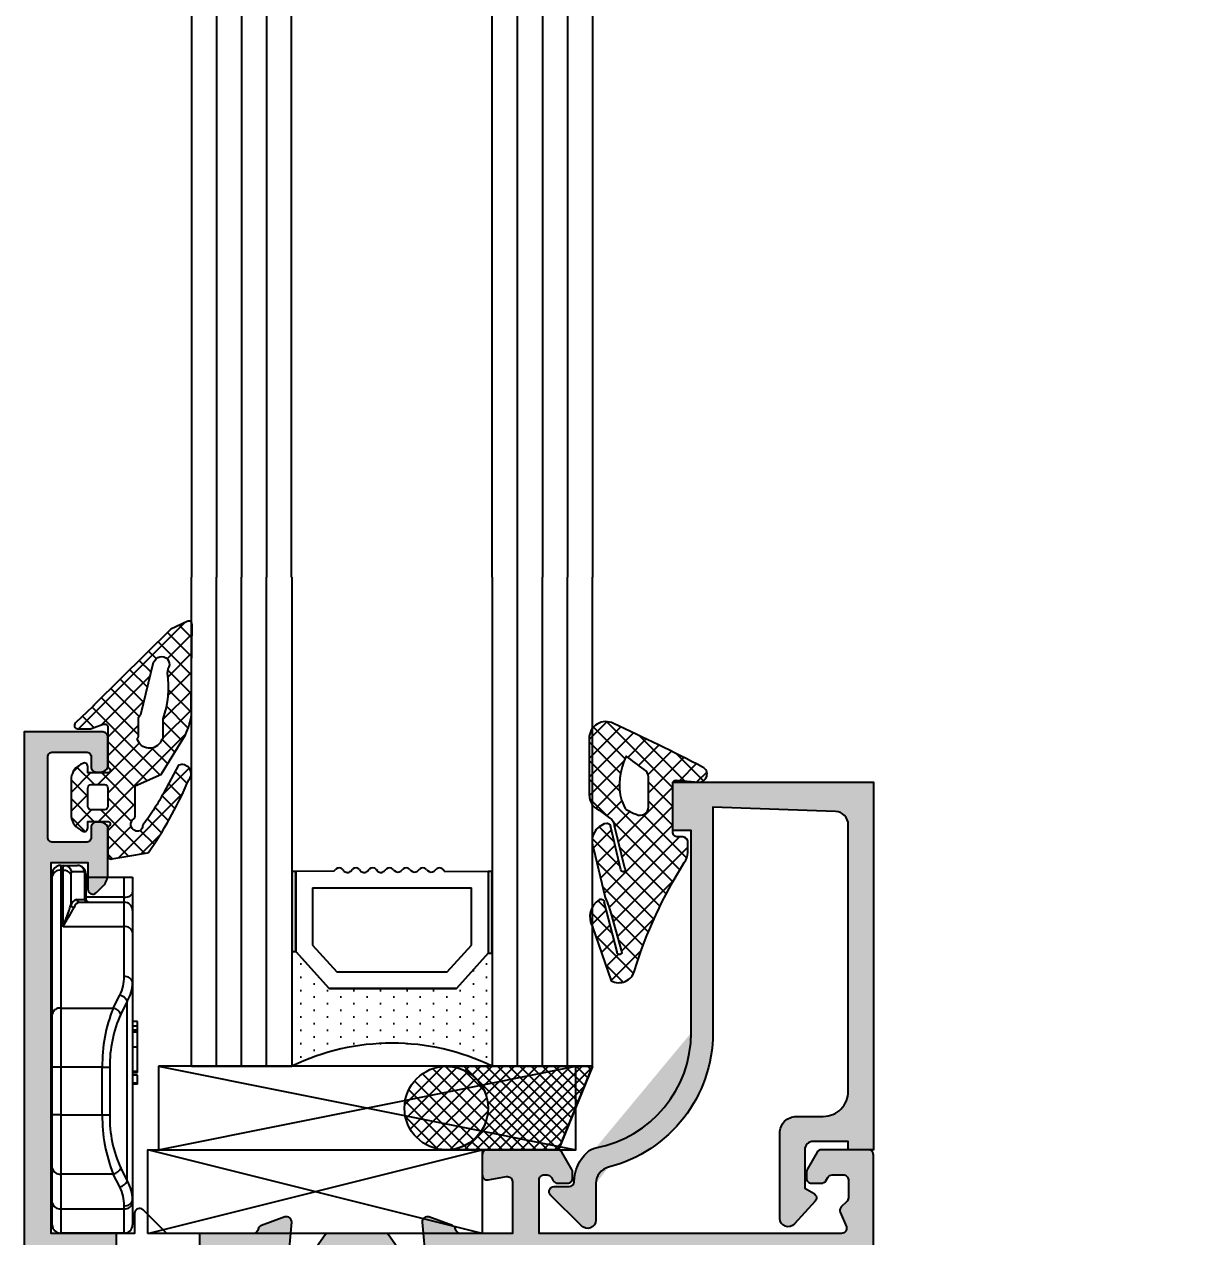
# Model space of a CAD drawing. Header units: millimetres. Extents: x 221 to 2771, y 196 to 840.
# Drawn here: x 607.61 to 621.73, y 705.59 to 720.1 of the extents above; entities that cross this region are included whole.
import ezdxf

# ---------------------------------------------------------------- set-up
doc = ezdxf.new("R2010")
doc.units = ezdxf.units.MM
doc.header["$PDMODE"] = 1
doc.layers.add('Aksesuar', color=7, linetype='Continuous')
doc.layers.add('ALUMINIUM', color=252, linetype='Continuous')
doc.styles.get("Standard").update_dxf_attribs({"font": 'arial.ttf'})
doc.dimstyles.new('ISO-25$0', dxfattribs={"dimtxt": 2.5, "dimasz": 2.5, "dimexe": 1.25, "dimexo": 0.625, "dimtad": 1, "dimdec": 1, "dimtxsty": 'Standard', "dimcen": 2.5, "dimadec": 0, "dimazin": 0, "dimtfac": 1, "dimtdec": 1, "dimtmove": 0, "dimatfit": 3, "dimfxl": 1, "dimarcsym": 0})

# ---------------------------------------------------------------- blocks, each defined once
blk = doc.blocks.new('4456')
at = {"ltscale": 10}
h = blk.add_hatch(color=252, dxfattribs=at)
h.dxf.hatch_style = 1
edge = h.paths.add_edge_path()
edge.add_line((2615.975, 2252.359), (2615.975, 2255.659))
edge.add_arc((2616.275, 2255.659), 0.3, 90, 180, ccw=False)
edge.add_line((2616.275, 2255.959), (2616.606, 2255.959))
edge.add_arc((2616.606, 2255.459), 0.5, 15, 90, ccw=False)
edge.add_line((2617.089, 2255.589), (2617.734, 2253.182))
edge.add_arc((2618.024, 2253.259), 0.3, 195, 270)
edge.add_line((2618.024, 2252.959), (2621.638, 2252.959))
edge.add_arc((2621.638, 2253.259), 0.3, 270, 403.6)
edge.add_line((2621.856, 2253.466), (2620.717, 2254.662))
edge.add_arc((2622.165, 2256.042), 2, 180, 223.6, ccw=False)
edge.add_line((2620.165, 2256.042), (2620.165, 2256.259))
edge.add_arc((2620.465, 2256.259), 0.3, 58.6, 180, ccw=False)
edge.add_line((2620.621, 2256.515), (2622.115, 2255.603))
edge.add_arc((2622.272, 2255.859), 0.3, 238.6, 270)
edge.add_line((2622.272, 2255.559), (2622.565, 2255.559))
edge.add_arc((2622.565, 2255.859), 0.3, 270, 360)
edge.add_line((2622.865, 2255.859), (2622.865, 2259.63))
edge.add_arc((2623.365, 2259.63), 0.5, 138.59038, 180, ccw=False)
edge.add_arc((2622.765, 2260.159), 0.3, 318.59038, 450)
edge.add_line((2622.765, 2260.459), (2622.565, 2260.459))
edge.add_line((2622.565, 2260.459), (2620.662, 2259.949))
edge.add_arc((2620.74, 2259.66), 0.3, 105, 165)
edge.add_line((2620.45, 2259.737), (2620.435, 2259.682))
edge.add_arc((2620.146, 2259.759), 0.3, 225, 345, ccw=False)
edge.add_line((2619.933, 2259.547), (2619.666, 2259.815))
edge.add_arc((2619.878, 2260.027), 0.3, 185, 225, ccw=False)
edge.add_line((2619.579, 2260.001), (2619.366, 2262.433))
edge.add_arc((2619.665, 2262.459), 0.3, 70, 185, ccw=False)
edge.add_line((2619.767, 2262.741), (2621.178, 2262.228))
edge.add_arc((2621.076, 2261.946), 0.3, 10.90428, 70, ccw=False)
edge.add_arc((2621.665, 2262.059), 0.3, 190.90428, 270)
edge.add_line((2621.665, 2261.759), (2630.265, 2261.759))
edge.add_line((2630.265, 2261.759), (2630.265, 2278.559))
edge.add_line((2630.265, 2278.559), (2632.234, 2278.559))
edge.add_arc((2632.234, 2278.259), 0.3, 30, 90, ccw=False)
edge.add_line((2632.494, 2278.409), (2632.725, 2278.009))
edge.add_arc((2632.465, 2277.859), 0.3, -90, 30, ccw=False)
edge.add_line((2632.465, 2277.559), (2631.565, 2277.559))
edge.add_line((2631.565, 2277.559), (2631.565, 2275.759))
edge.add_line((2631.565, 2275.759), (2640.465, 2275.759))
edge.add_line((2640.465, 2275.759), (2640.465, 2277.559))
edge.add_line((2640.465, 2277.559), (2639.565, 2277.559))
edge.add_arc((2639.565, 2277.859), 0.3, 150, 270, ccw=False)
edge.add_line((2639.305, 2278.009), (2639.536, 2278.409))
edge.add_arc((2639.796, 2278.259), 0.3, 90, 150, ccw=False)
edge.add_line((2639.796, 2278.559), (2641.765, 2278.559))
edge.add_line((2641.765, 2278.559), (2641.765, 2277.159))
edge.add_line((2641.765, 2277.159), (2642.965, 2277.159))
edge.add_line((2642.965, 2277.159), (2642.965, 2295.959))
edge.add_line((2642.965, 2295.959), (2641.765, 2295.959))
edge.add_line((2641.765, 2295.959), (2641.765, 2294.359))
edge.add_arc((2641.465, 2294.359), 0.3, -135, 0, ccw=False)
edge.add_line((2641.253, 2294.147), (2640.858, 2294.542))
edge.add_arc((2641.565, 2295.249), 1, 180, 225, ccw=False)
edge.add_line((2640.565, 2295.249), (2640.565, 2295.659))
edge.add_arc((2640.265, 2295.659), 0.3, 0, 90)
edge.add_line((2640.265, 2295.959), (2639.865, 2295.959))
edge.add_arc((2639.865, 2296.259), 0.3, 180, 270, ccw=False)
edge.add_line((2639.565, 2296.259), (2639.565, 2297.986))
edge.add_arc((2639.865, 2297.986), 0.3, 120, 180, ccw=False)
edge.add_line((2639.715, 2298.246), (2639.842, 2298.319))
edge.add_arc((2639.992, 2298.059), 0.3, 90, 120, ccw=False)
edge.add_line((2639.992, 2298.359), (2640.265, 2298.359))
edge.add_arc((2640.265, 2298.059), 0.3, 0, 90, ccw=False)
edge.add_line((2640.565, 2298.059), (2640.565, 2297.159))
edge.add_line((2640.565, 2297.159), (2641.865, 2297.159))
edge.add_line((2641.865, 2297.159), (2640.865, 2297.159))
edge.add_line((2640.865, 2297.159), (2641.865, 2297.159))
edge.add_line((2641.865, 2297.159), (2641.865, 2298.459))
edge.add_arc((2642.165, 2298.459), 0.3, 60, 180, ccw=False)
edge.add_line((2642.315, 2298.719), (2642.715, 2298.488))
edge.add_arc((2642.865, 2298.748), 0.3, 240, 360)
edge.add_line((2643.165, 2298.748), (2643.165, 2300.971))
edge.add_arc((2642.865, 2300.971), 0.3, 0, 120)
edge.add_line((2642.715, 2301.23), (2642.315, 2300.999))
edge.add_arc((2642.165, 2301.259), 0.3, 180, 300, ccw=False)
edge.add_line((2641.865, 2301.259), (2641.865, 2302.559))
edge.add_line((2641.865, 2302.559), (2640.565, 2302.559))
edge.add_line((2640.565, 2302.559), (2640.565, 2301.659))
edge.add_arc((2640.265, 2301.659), 0.3, 270, 360, ccw=False)
edge.add_line((2640.265, 2301.359), (2639.992, 2301.359))
edge.add_arc((2639.992, 2301.659), 0.3, 240, 270, ccw=False)
edge.add_line((2639.842, 2301.399), (2639.715, 2301.473))
edge.add_arc((2639.865, 2301.732), 0.3, 180, 240, ccw=False)
edge.add_line((2639.565, 2301.732), (2639.565, 2303.459))
edge.add_arc((2639.865, 2303.459), 0.3, 90, 180, ccw=False)
edge.add_line((2639.865, 2303.759), (2644.565, 2303.759))
edge.add_line((2644.565, 2303.759), (2644.565, 2235.459))
edge.add_arc((2644.265, 2235.459), 0.3, 270, 360, ccw=False)
edge.add_line((2644.265, 2235.159), (2641.458, 2235.159))
edge.add_arc((2641.458, 2235.459), 0.3, 210, 270, ccw=False)
edge.add_line((2641.198, 2235.309), (2640.605, 2236.336))
edge.add_arc((2640.865, 2236.486), 0.3, 180, 210, ccw=False)
edge.add_line((2640.565, 2236.486), (2640.565, 2236.859))
edge.add_arc((2640.865, 2236.859), 0.3, 90, 180, ccw=False)
edge.add_line((2640.865, 2237.159), (2641.458, 2237.159))
edge.add_arc((2641.458, 2236.859), 0.3, 30, 90, ccw=False)
edge.add_line((2641.718, 2237.009), (2641.833, 2236.809))
edge.add_arc((2642.093, 2236.959), 0.3, 210, 270)
edge.add_line((2642.093, 2236.659), (2642.765, 2236.659))
edge.add_arc((2642.765, 2236.959), 0.3, 270, 360)
edge.add_line((2643.065, 2236.959), (2643.065, 2238.041))
edge.add_arc((2642.765, 2238.041), 0.3, 360, 405)
edge.add_line((2642.977, 2238.253), (2642.642, 2238.573))
edge.add_arc((2642.854, 2238.785), 0.3, 160, 225, ccw=False)
edge.add_line((2642.572, 2238.888), (2642.947, 2239.757))
edge.add_arc((2642.665, 2239.859), 0.3, 340, 450)
edge.add_line((2642.665, 2240.159), (2624.565, 2240.159))
edge.add_line((2624.565, 2240.159), (2624.565, 2236.959))
edge.add_arc((2624.865, 2236.959), 0.3, 180, 270)
edge.add_line((2624.865, 2236.659), (2625.037, 2236.659))
edge.add_arc((2625.037, 2236.959), 0.3, 270, 330)
edge.add_line((2625.297, 2236.809), (2625.412, 2237.009))
edge.add_arc((2625.672, 2236.859), 0.3, 90, 150, ccw=False)
edge.add_line((2625.672, 2237.159), (2626.265, 2237.159))
edge.add_arc((2626.265, 2236.859), 0.3, 0, 90, ccw=False)
edge.add_line((2626.565, 2236.859), (2626.565, 2236.486))
edge.add_arc((2626.265, 2236.486), 0.3, -30, 0, ccw=False)
edge.add_line((2626.525, 2236.336), (2625.932, 2235.309))
edge.add_arc((2625.672, 2235.459), 0.3, 270, 330, ccw=False)
edge.add_line((2625.672, 2235.159), (2621.465, 2235.159))
edge.add_arc((2621.465, 2235.459), 0.3, 180, 270, ccw=False)
edge.add_line((2621.165, 2235.459), (2621.165, 2236.659))
edge.add_arc((2621.465, 2236.659), 0.3, 80.11846, 180, ccw=False)
edge.add_line((2621.516, 2236.955), (2622.613, 2236.764))
edge.add_arc((2622.665, 2237.059), 0.3, 260.11846, 360)
edge.add_line((2622.965, 2237.059), (2622.965, 2240.159))
edge.add_line((2622.965, 2240.159), (2619.865, 2240.159))
edge.add_arc((2619.865, 2239.859), 0.3, 90, 169.09572)
edge.add_arc((2619.276, 2239.973), 0.3, 290, 349.09572, ccw=False)
edge.add_line((2619.378, 2239.691), (2617.967, 2239.177))
edge.add_arc((2617.865, 2239.459), 0.3, 175, 290, ccw=False)
edge.add_line((2617.566, 2239.485), (2617.779, 2241.917))
edge.add_arc((2618.078, 2241.891), 0.3, 135, 175, ccw=False)
edge.add_line((2617.866, 2242.103), (2618.133, 2242.371))
edge.add_arc((2618.346, 2242.159), 0.3, 15, 135, ccw=False)
edge.add_line((2618.635, 2242.237), (2618.65, 2242.181))
edge.add_arc((2618.94, 2242.259), 0.3, 195, 255)
edge.add_line((2618.862, 2241.969), (2620.765, 2241.459))
edge.add_line((2620.765, 2241.459), (2620.965, 2241.459))
edge.add_arc((2620.965, 2241.759), 0.3, 270, 401.40962)
edge.add_arc((2621.565, 2242.288), 0.5, 180, 221.40962, ccw=False)
edge.add_line((2621.065, 2242.288), (2621.065, 2246.059))
edge.add_arc((2620.765, 2246.059), 0.3, 360, 450)
edge.add_line((2620.765, 2246.359), (2620.472, 2246.359))
edge.add_arc((2620.472, 2246.059), 0.3, 90, 121.4)
edge.add_line((2620.315, 2246.315), (2618.821, 2245.403))
edge.add_arc((2618.665, 2245.659), 0.3, 180, 301.4, ccw=False)
edge.add_line((2618.365, 2245.659), (2618.365, 2245.977))
edge.add_arc((2620.365, 2245.977), 2, 136.4, 180, ccw=False)
edge.add_line((2618.917, 2247.356), (2621.924, 2250.514))
edge.add_arc((2621.562, 2250.859), 0.5, 316.4, 450)
edge.add_line((2621.562, 2251.359), (2616.975, 2251.359))
edge.add_arc((2616.975, 2252.359), 1, 180, 270, ccw=False)
edge = h.paths.add_edge_path(flags=16)
edge.add_arc((2622.865, 2241.959), 0.2, 180, 270)
edge.add_line((2622.865, 2241.759), (2632.365, 2241.759))
edge.add_line((2632.365, 2241.759), (2632.365, 2242.559))
edge.add_arc((2632.665, 2242.559), 0.3, 135, 180, ccw=False)
edge.add_line((2632.453, 2242.771), (2633.153, 2243.471))
edge.add_arc((2633.365, 2243.259), 0.3, 0, 135, ccw=False)
edge.add_line((2633.665, 2243.259), (2633.665, 2241.759))
edge.add_line((2633.665, 2241.759), (2642.965, 2241.759))
edge.add_line((2642.965, 2241.759), (2642.965, 2275.559))
edge.add_line((2642.965, 2275.559), (2641.765, 2275.559))
edge.add_line((2641.765, 2275.559), (2641.765, 2275.159))
edge.add_arc((2640.765, 2275.159), 1, 270, 360, ccw=False)
edge.add_line((2640.765, 2274.159), (2631.865, 2274.159))
edge.add_line((2631.865, 2274.159), (2631.865, 2271.659))
edge.add_line((2631.865, 2271.659), (2633.165, 2271.659))
edge.add_arc((2633.165, 2271.159), 0.5, 0, 90, ccw=False)
edge.add_line((2633.665, 2271.159), (2633.665, 2270.559))
edge.add_arc((2633.165, 2270.559), 0.5, 270, 360, ccw=False)
edge.add_line((2633.165, 2270.059), (2631.865, 2270.059))
edge.add_line((2631.865, 2270.059), (2631.865, 2261.759))
edge.add_line((2631.865, 2261.759), (2633.165, 2261.759))
edge.add_arc((2633.165, 2261.259), 0.5, 0, 90, ccw=False)
edge.add_line((2633.665, 2261.259), (2633.665, 2260.659))
edge.add_arc((2633.165, 2260.659), 0.5, 270, 360, ccw=False)
edge.add_line((2633.165, 2260.159), (2624.465, 2260.159))
edge.add_line((2624.465, 2260.159), (2624.465, 2251.262))
edge.add_arc((2623.465, 2251.262), 1, 316.4, 360, ccw=False)
edge.add_line((2624.189, 2250.573), (2622.941, 2249.262))
edge.add_arc((2623.665, 2248.572), 1, 136.4, 180)
edge.add_line((2622.665, 2248.572), (2622.665, 2241.959))
at = {"color": 252, "ltscale": 10}
blk.add_lwpolyline([(2615.975, 2252.359), (2615.975, 2255.659, -0.414214), (2616.275, 2255.959), (2616.606, 2255.959, -0.339454), (2617.089, 2255.589), (2617.734, 2253.182, 0.339454), (2618.024, 2252.959), (2621.638, 2252.959, 0.659379), (2621.856, 2253.466), (2620.717, 2254.662, -0.19257), (2620.165, 2256.042), (2620.165, 2256.259, -0.585524), (2620.621, 2256.515), (2622.115, 2255.603, 0.137872), (2622.272, 2255.559), (2622.565, 2255.559, 0.414214), (2622.865, 2255.859), (2622.865, 2259.63, -0.182676), (2622.99, 2259.961, 0.645751), (2622.765, 2260.459), (2622.565, 2260.459), (2620.662, 2259.949, 0.267949), (2620.45, 2259.737), (2620.435, 2259.682, -0.57735), (2619.933, 2259.547), (2619.666, 2259.815, -0.176327), (2619.579, 2260.001), (2619.366, 2262.433, -0.548619), (2619.767, 2262.741), (2621.178, 2262.228, -0.263725), (2621.37, 2262.002, 0.359508), (2621.665, 2261.759), (2630.265, 2261.759), (2630.265, 2278.559), (2632.234, 2278.559, -0.267949), (2632.494, 2278.409), (2632.725, 2278.009, -0.57735), (2632.465, 2277.559), (2631.565, 2277.559), (2631.565, 2275.759), (2640.465, 2275.759), (2640.465, 2277.559), (2639.565, 2277.559, -0.57735), (2639.305, 2278.009), (2639.536, 2278.409, -0.267949), (2639.796, 2278.559), (2641.765, 2278.559), (2641.765, 2277.159), (2642.965, 2277.159), (2642.965, 2295.959), (2641.765, 2295.959), (2641.765, 2294.359, -0.668179), (2641.253, 2294.147), (2640.858, 2294.542, -0.198912), (2640.565, 2295.249), (2640.565, 2295.659, 0.414214), (2640.265, 2295.959), (2639.865, 2295.959, -0.414214), (2639.565, 2296.259), (2639.565, 2297.986, -0.267949), (2639.715, 2298.246), (2639.842, 2298.319, -0.131652), (2639.992, 2298.359), (2640.265, 2298.359, -0.414214), (2640.565, 2298.059), (2640.565, 2297.159), (2641.865, 2297.159), (2640.865, 2297.159), (2641.865, 2297.159), (2641.865, 2298.459, -0.57735), (2642.315, 2298.719), (2642.715, 2298.488, 0.57735), (2643.165, 2298.748), (2643.165, 2300.971, 0.57735), (2642.715, 2301.23), (2642.315, 2300.999, -0.57735), (2641.865, 2301.259), (2641.865, 2302.559), (2640.565, 2302.559), (2640.565, 2301.659, -0.414214), (2640.265, 2301.359), (2639.992, 2301.359, -0.131652), (2639.842, 2301.399), (2639.715, 2301.473, -0.267949), (2639.565, 2301.732), (2639.565, 2303.459, -0.414214), (2639.865, 2303.759), (2644.565, 2303.759), (2644.565, 2235.459, -0.414214), (2644.265, 2235.159), (2641.458, 2235.159, -0.267949), (2641.198, 2235.309), (2640.605, 2236.336, -0.131652), (2640.565, 2236.486), (2640.565, 2236.859, -0.414214), (2640.865, 2237.159), (2641.458, 2237.159, -0.267949), (2641.718, 2237.009), (2641.833, 2236.809, 0.267949), (2642.093, 2236.659), (2642.765, 2236.659, 0.414214), (2643.065, 2236.959), (2643.065, 2238.041, 0.198912), (2642.977, 2238.253), (2642.642, 2238.573, -0.291473), (2642.572, 2238.888), (2642.947, 2239.757, 0.520567), (2642.665, 2240.159), (2624.565, 2240.159), (2624.565, 2236.959, 0.414214), (2624.865, 2236.659), (2625.037, 2236.659, 0.267949), (2625.297, 2236.809), (2625.412, 2237.009, -0.267949), (2625.672, 2237.159), (2626.265, 2237.159, -0.414214), (2626.565, 2236.859), (2626.565, 2236.486, -0.131652), (2626.525, 2236.336), (2625.932, 2235.309, -0.267949), (2625.672, 2235.159), (2621.465, 2235.159, -0.414214), (2621.165, 2235.459), (2621.165, 2236.659, -0.465679), (2621.516, 2236.955), (2622.613, 2236.764, 0.465679), (2622.965, 2237.059), (2622.965, 2240.159), (2619.865, 2240.159, 0.359508), (2619.57, 2239.916, -0.263725), (2619.378, 2239.691), (2617.967, 2239.177, -0.548619), (2617.566, 2239.485), (2617.779, 2241.917, -0.176327), (2617.866, 2242.103), (2618.133, 2242.371, -0.57735), (2618.635, 2242.237), (2618.65, 2242.181, 0.267949), (2618.862, 2241.969), (2620.765, 2241.459), (2620.965, 2241.459, 0.645751), (2621.19, 2241.958, -0.182676), (2621.065, 2242.288), (2621.065, 2246.059, 0.414214), (2620.765, 2246.359), (2620.472, 2246.359, 0.137872), (2620.315, 2246.315), (2618.821, 2245.403, -0.585524), (2618.365, 2245.659), (2618.365, 2245.977, -0.19257), (2618.917, 2247.356), (2621.924, 2250.514, 0.659379), (2621.562, 2251.359), (2616.975, 2251.359, -0.414214)], format="xyb", close=True, dxfattribs=at)
at = {"color": 252, "ltscale": 10, "flags": 128}
blk.add_lwpolyline([(2622.665, 2241.959, 0.414214), (2622.865, 2241.759), (2632.365, 2241.759), (2632.365, 2242.559, -0.198912), (2632.453, 2242.771), (2633.153, 2243.471, -0.668179), (2633.665, 2243.259), (2633.665, 2241.759), (2642.965, 2241.759), (2642.965, 2275.559), (2641.765, 2275.559), (2641.765, 2275.159, -0.414214), (2640.765, 2274.159), (2631.865, 2274.159), (2631.865, 2271.659), (2633.165, 2271.659, -0.414214), (2633.665, 2271.159), (2633.665, 2270.559, -0.414214), (2633.165, 2270.059), (2631.865, 2270.059), (2631.865, 2261.759), (2633.165, 2261.759, -0.414214), (2633.665, 2261.259), (2633.665, 2260.659, -0.414214), (2633.165, 2260.159), (2624.465, 2260.159), (2624.465, 2251.262, -0.19257), (2624.189, 2250.573), (2622.941, 2249.262, 0.19257), (2622.665, 2248.572)], format="xyb", close=True, dxfattribs=at)
blk = doc.blocks.new('937600')
at = {"ltscale": 10, "true_color": 0xfed100}
blk.add_hatch(color=40, dxfattribs=at).paths.add_polyline_path([(1547.882, 2589.597), (1545.967, 2592.334, 0.24473), (1545.803, 2592.419), (1542.338, 2592.419, 0.244698), (1542.174, 2592.334), (1540.258, 2589.597, -0.244698), (1540.012, 2589.469), (1539.752, 2589.469, -0.131652), (1539.152, 2589.63), (1537.487, 2590.591, 0.131652), (1537.382, 2590.619), (1537.07, 2590.619, 0.414214), (1536.67, 2590.219), (1536.67, 2586.819, 0.414214), (1537.07, 2586.419), (1537.382, 2586.419, 0.131652), (1537.487, 2586.448), (1539.152, 2587.409, -0.131652), (1539.752, 2587.569), (1541.001, 2587.569, 0.244698), (1541.247, 2587.697), (1543.163, 2590.434, -0.244698), (1543.327, 2590.519), (1544.813, 2590.519, -0.244698), (1544.977, 2590.434), (1546.893, 2587.697, 0.244698), (1547.139, 2587.569), (1548.389, 2587.569, -0.131652), (1548.989, 2587.409), (1550.654, 2586.448, 0.131652), (1550.759, 2586.419), (1551.07, 2586.419, 0.400278), (1551.47, 2586.8), (1551.47, 2590.119), (1551.47, 2590.239, 0.400281), (1551.07, 2590.619), (1550.759, 2590.619, 0.131652), (1550.654, 2590.591), (1548.989, 2589.63, -0.131652), (1548.389, 2589.469), (1548.128, 2589.469, -0.244698)])
at = {"color": 40, "ltscale": 10, "true_color": 0xfed100}
blk.add_lwpolyline([(1551.47, 2590.219, 0.414214), (1551.07, 2590.619), (1550.759, 2590.619, 0.131652), (1550.654, 2590.591), (1548.989, 2589.63, -0.131652), (1548.389, 2589.469), (1548.128, 2589.469, -0.244698), (1547.882, 2589.597), (1545.967, 2592.334, 0.24473), (1545.803, 2592.419), (1542.338, 2592.419, 0.244698), (1542.174, 2592.334), (1540.258, 2589.597, -0.244698), (1540.012, 2589.469), (1539.752, 2589.469, -0.131652), (1539.152, 2589.63), (1537.487, 2590.591, 0.131652), (1537.382, 2590.619), (1537.07, 2590.619, 0.414214), (1536.67, 2590.219), (1536.67, 2586.819, 0.414214), (1537.07, 2586.419), (1537.382, 2586.419, 0.131652), (1537.487, 2586.448), (1539.152, 2587.409, -0.131652), (1539.752, 2587.569), (1541.001, 2587.569, 0.244698), (1541.247, 2587.697), (1543.163, 2590.434, -0.244698), (1543.327, 2590.519), (1544.813, 2590.519, -0.244698), (1544.977, 2590.434), (1546.893, 2587.697, 0.244698), (1547.139, 2587.569), (1548.389, 2587.569, -0.131652), (1548.989, 2587.409), (1550.654, 2586.448, 0.131652), (1550.759, 2586.419), (1551.07, 2586.419, 0.414214), (1551.47, 2586.819)], format="xyb", close=True, dxfattribs=at)
blk = doc.blocks.new('4457 - T1')
at = {"ltscale": 10}
h = blk.add_hatch(color=252, dxfattribs=at)
h.paths.add_polyline_path([(2608.065, 2261.759), (2608.065, 2278.559), (2606.096, 2278.574, 0.267949), (2605.835, 2278.426), (2605.601, 2278.028, 0.57735), (2605.857, 2277.576), (2606.765, 2277.569), (2606.765, 2275.759), (2597.865, 2275.759), (2597.865, 2277.559), (2598.765, 2277.559, 0.57735), (2599.025, 2278.009), (2598.794, 2278.409, 0.267949), (2598.534, 2278.559), (2596.565, 2278.559), (2596.565, 2277.159), (2595.365, 2277.159), (2595.365, 2295.959), (2596.565, 2295.959), (2596.565, 2294.359, 0.668179), (2597.077, 2294.147), (2597.472, 2294.542, 0.198912), (2597.765, 2295.249), (2597.765, 2295.659, -0.414214), (2598.065, 2295.959), (2598.465, 2295.959, 0.414214), (2598.765, 2296.259), (2598.765, 2297.986, 0.267949), (2598.615, 2298.246), (2598.488, 2298.319, 0.131652), (2598.338, 2298.359), (2598.065, 2298.359, 0.414214), (2597.765, 2298.059), (2597.765, 2297.159), (2597.465, 2297.159), (2596.465, 2297.159), (2596.465, 2298.459, 0.57735), (2596.015, 2298.719), (2595.615, 2298.488, -0.57735), (2595.165, 2298.748), (2595.165, 2300.971, -0.57735), (2595.615, 2301.23), (2596.015, 2300.999, 0.57735), (2596.465, 2301.259), (2596.465, 2302.559), (2597.765, 2302.559), (2597.765, 2301.659, 0.414214), (2598.065, 2301.359), (2598.338, 2301.359, 0.131652), (2598.488, 2301.399), (2598.615, 2301.473, 0.267949), (2598.765, 2301.732), (2598.765, 2303.459, 0.414214), (2598.465, 2303.759), (2593.765, 2303.759), (2593.765, 2258.259), (2595.365, 2258.259), (2595.365, 2275.559), (2596.565, 2275.559), (2596.565, 2275.159, 0.414214), (2597.565, 2274.159), (2606.465, 2274.159), (2606.465, 2271.159), (2604.965, 2271.159, 0.414214), (2604.665, 2270.859), (2604.665, 2269.659, 0.414214), (2604.965, 2269.359), (2606.465, 2269.359), (2606.465, 2249.846, -0.19257), (2606.189, 2249.157), (2604.941, 2247.846, 0.19257), (2604.665, 2247.156), (2604.665, 2241.759), (2604.265, 2241.759), (2604.265, 2240.159), (2607.465, 2240.159, -0.359508), (2607.759, 2239.916, 0.263725), (2607.951, 2239.691), (2609.362, 2239.177, 0.548619), (2609.764, 2239.485), (2609.551, 2241.917, 0.176327), (2609.464, 2242.103), (2609.196, 2242.371, 0.57735), (2608.694, 2242.237), (2608.679, 2242.181, -0.267949), (2608.467, 2241.969), (2606.565, 2241.459), (2606.365, 2241.459, -0.645751), (2606.14, 2241.958, 0.182676), (2606.265, 2242.288), (2606.265, 2246.059, -0.414214), (2606.565, 2246.359), (2606.858, 2246.359, -0.137872), (2607.014, 2246.315), (2608.509, 2245.403, 0.585524), (2608.965, 2245.659), (2608.965, 2245.877, 0.201513), (2608.365, 2247.305, -0.201513), (2608.065, 2248.019), (2608.065, 2252.006, -0.19257), (2608.341, 2252.696), (2610.213, 2254.662, 0.19257), (2610.765, 2256.042), (2610.765, 2256.259, 0.585524), (2610.309, 2256.515), (2608.814, 2255.603, -0.137872), (2608.658, 2255.559), (2608.365, 2255.559, -0.414214), (2608.065, 2255.859), (2608.065, 2259.63, 0.182676), (2607.94, 2259.961, -0.645751), (2608.165, 2260.459), (2608.365, 2260.459), (2610.267, 2259.949, -0.267949), (2610.479, 2259.737), (2610.494, 2259.682, 0.57735), (2610.996, 2259.547), (2611.264, 2259.815, 0.176327), (2611.351, 2260.001), (2611.564, 2262.433, 0.548619), (2611.162, 2262.741), (2609.751, 2262.228, 0.263725), (2609.559, 2262.002, -0.359508), (2609.265, 2261.759)])
h.paths.add_polyline_path([(2595.365, 2217.959), (2595.365, 2240.159), (2599.265, 2240.159), (2599.265, 2241.759), (2595.365, 2241.759), (2593.765, 2241.759), (2593.765, 2210.159), (2598.465, 2210.159, 0.414214), (2598.765, 2210.459), (2598.765, 2212.186, 0.267949), (2598.615, 2212.446), (2598.488, 2212.519, 0.131652), (2598.338, 2212.559), (2598.065, 2212.559, 0.414214), (2597.765, 2212.259), (2597.765, 2211.659, -0.414214), (2597.465, 2211.359), (2595.465, 2211.359, -0.414214), (2595.165, 2211.659), (2595.165, 2216.459, -0.414214), (2595.465, 2216.759), (2597.465, 2216.759, -0.414214), (2597.765, 2216.459), (2597.765, 2215.859, 0.414214), (2598.065, 2215.559), (2598.338, 2215.559, 0.131652), (2598.488, 2215.599), (2598.615, 2215.673, 0.267949), (2598.765, 2215.932), (2598.765, 2218.669, 0.198912), (2598.472, 2219.376), (2598.077, 2219.771, 0.668179), (2597.565, 2219.559), (2597.565, 2217.959)])
at = {"color": 252, "ltscale": 10}
blk.add_lwpolyline([(2609.551, 2241.917), (2609.764, 2239.485, -0.548619), (2609.362, 2239.177), (2607.951, 2239.691, -0.263725), (2607.759, 2239.916, 0.359508), (2607.465, 2240.159), (2602.289, 2240.159), (2600.877, 2238.747, -0.668179), (2600.365, 2238.959), (2600.365, 2240.159), (2595.365, 2240.159), (2595.365, 2217.959), (2597.565, 2217.959), (2597.565, 2219.559, -0.668179), (2598.077, 2219.771), (2598.472, 2219.376, -0.198912), (2598.765, 2218.669), (2598.765, 2215.932, -0.267949), (2598.615, 2215.673), (2598.488, 2215.599, -0.131652), (2598.338, 2215.559), (2598.065, 2215.559, -0.414214), (2597.765, 2215.859), (2597.765, 2216.459, 0.414214), (2597.465, 2216.759), (2595.465, 2216.759, 0.414214), (2595.165, 2216.459), (2595.165, 2211.659, 0.414214), (2595.465, 2211.359), (2597.465, 2211.359, 0.414214), (2597.765, 2211.659), (2597.765, 2212.259, -0.414214), (2598.065, 2212.559), (2598.338, 2212.559, -0.131652), (2598.488, 2212.519), (2598.615, 2212.446, -0.267949), (2598.765, 2212.186), (2598.765, 2210.459, -0.414214), (2598.465, 2210.159), (2593.765, 2210.159), (2593.765, 2303.759)], format="xyb", dxfattribs=at)
blk.add_lwpolyline([(2604.265, 2241.759), (2604.265, 2240.159), (2602.289, 2240.159), (2600.877, 2238.747, -0.668179), (2600.365, 2238.959), (2600.365, 2240.159), (2599.265, 2240.159), (2599.265, 2241.759)], format="xyb", close=True, dxfattribs=at)
blk = doc.blocks.new('50 S 20 - T1')
at = {"ltscale": 10, "xscale": -1, "rotation": 180}
for name in ['4457 - T1', '4456']:
    blk.add_blockref(name, (757.828, 4172.909), dxfattribs=at)
blk.add_blockref('937600', (1827.422, -659.67))
blk = doc.blocks.new('C01008')
at = {"color": 7}
for p, q in [((2534.021, 791.324), (2558.984, 796.324)), ((2534.021, 796.324), (2558.984, 791.324))]:
    blk.add_line(p, q, dxfattribs=at)
blk.add_lwpolyline([(2534.021, 796.324), (2534.021, 791.324), (2558.984, 791.324), (2558.984, 796.324)], close=True, dxfattribs=at)
blk = doc.blocks.new('G01 035')
at = {"color": 7, "linetype": 'Continuous'}
for p, q in [((2501.2, 806.718), (2501.2, 806.864)), ((2501.2, 798.475), (2501.2, 806.718)), ((2501.7, 807.364), (2501.7, 807.071)), ((2501.7, 807.364), (2501.888, 807.364)), ((2501.7, 807.071), (2501.7, 798.829)), ((2501.84, 807.071), (2501.7, 807.071)), ((2501.84, 803.7), (2501.84, 807.071)), ((2501.888, 807.364), (2502.674, 807.364)), ((2502.314, 806.829), (2502.314, 804.999)), ((2503.149, 806.976), (2502.363, 806.976)), ((2502.674, 807.364), (2502.7, 807.364)), ((2503.149, 805.319), (2503.149, 806.976)), ((2503.2, 806.864), (2503.2, 805.364)), ((2505.5, 806.664), (2506, 806.664)), ((2505.5, 805.464), (2505.5, 806.664)), ((2506, 806.664), (2506, 805.764)), ((2501.2, 805.313), (2501.2, 805.314)), ((2502.662, 805.319), (2503.149, 805.319)), ((2506, 805.764), (2506, 804.664)), ((2502.852, 805.164), (2505.5, 805.164)), ((2505.5, 803.7), (2505.5, 805.164)), ((2506, 804.664), (2506, 803.346)), ((2505.5, 803.7), (2501.84, 803.7)), ((2505.5, 800.719), (2505.5, 803.7)), ((2506, 803.346), (2506, 800.365)), ((2506, 800.365), (2506, 787.363)), ((2504.85, 798.829), (2505.236, 799.601)), ((2501.7, 798.829), (2501.7, 795.293)), ((2501.7, 798.829), (2504.85, 798.829)), ((2505.683, 799.247), (2505.297, 798.475)), ((2505.683, 788.481), (2505.683, 799.247)), ((2501.2, 795.293), (2501.2, 798.475)), ((2506.3, 798.029), (2506, 798.029)), ((2506.3, 797.741), (2506.3, 798.029)), ((2506.3, 797.741), (2506, 797.741)), ((2506.3, 797.509), (2506, 797.509)), ((2506.3, 797.399), (2506, 797.399)), ((2506.3, 797.509), (2506.3, 797.741)), ((2506.3, 797.399), (2506.3, 797.509)), ((2506.3, 796.489), (2506.3, 797.399)), ((2506.3, 796.489), (2506, 796.489)), ((2506.3, 795.041), (2506.3, 796.489)), ((2501.7, 795.293), (2501.2, 795.293)), ((2501.2, 792.435), (2501.2, 795.293)), ((2501.7, 795.293), (2501.7, 792.435)), ((2504.191, 795.293), (2501.7, 795.293)), ((2504.191, 795.293), (2504.638, 795.293)), ((2504.191, 792.435), (2504.191, 795.293)), ((2504.638, 795.293), (2504.638, 792.435)), ((2506.3, 795.041), (2506, 795.041)), ((2506.3, 794.983), (2506, 794.983)), ((2506.3, 794.948), (2506, 794.948)), ((2506.3, 794.808), (2506, 794.808)), ((2506.3, 794.983), (2506.3, 795.041)), ((2506.3, 794.332), (2506.3, 794.808)), ((2506.3, 794.332), (2506, 794.332)), ((2506.3, 794.282), (2506, 794.282)), ((2506.3, 794.282), (2506.3, 794.332)), ((2501.2, 789.253), (2501.2, 792.435)), ((2501.7, 792.435), (2501.2, 792.435)), ((2501.7, 792.435), (2504.191, 792.435)), ((2501.7, 792.435), (2501.7, 788.9)), ((2504.191, 792.435), (2504.638, 792.435)), ((2501.2, 787.182), (2501.2, 789.253)), ((2504.85, 788.9), (2501.7, 788.9)), ((2501.7, 788.9), (2501.7, 786.829)), ((2505.236, 788.127), (2504.85, 788.9)), ((2505.297, 789.253), (2505.683, 788.481)), ((2501.2, 787.494), (2501.2, 787.494)), ((2501.2, 785.864), (2501.2, 787.182)), ((2506, 787.363), (2506, 787.182)), ((2506, 787.182), (2506, 785.864)), ((2501.7, 786.829), (2505.5, 786.829)), ((2501.7, 786.829), (2501.7, 785.364)), ((2505.5, 786.829), (2505.5, 787.009)), ((2505.5, 785.364), (2505.5, 786.829)), ((2505.5, 785.364), (2501.7, 785.364))]:
    blk.add_line(p, q, dxfattribs=at)
at = {"color": 8, "linetype": 'Continuous'}
for p, q in [((2503.2, 806.664), (2505.5, 806.664)), ((2505.5, 805.464), (2503.2, 805.464)), ((2505.5, 805.164), (2505.5, 805.464))]:
    blk.add_line(p, q, dxfattribs=at)
at = {"color": 7, "linetype": 'Continuous', "flags": 128}
for points in [[(2502.363, 806.976), (2502.342, 806.966), (2502.327, 806.938), (2502.317, 806.892), (2502.314, 806.829)], [(2505.5, 805.464), (2505.598, 805.47), (2505.691, 805.487), (2505.778, 805.515), (2505.854, 805.552), (2505.916, 805.597), (2505.962, 805.649), (2505.99, 805.706), (2506, 805.764)]]:
    blk.add_lwpolyline(points, dxfattribs=at)
at = {"color": 7, "linetype": 'Continuous'}
for centre, radius, start, end in [((2501.7, 806.864), 0.5, 90, 180), ((2501.638, 806.629), 0.446, 81.95056, 168.57821), ((2502.241, 807.155), 0.41, 149.30077, 191.77469), ((2501.877, 806.557), 0.515, 31.8776, 94.11073), ((2501.884, 806.874), 0.49, 11.96554, 89.44136), ((2502.67, 806.874), 0.49, 11.96551, 89.44136), ((2502.7, 806.864), 0.5, 0, 90), ((2503.035, 806.856), 0.165, 2.74145, 46.56799), ((2502.718, 804.909), 0.414, 97.77333, 167.50964), ((2502.854, 805.36), 0.196, 191.96549, 269.44137), ((2503.136, 805.386), 0.0681, 281.06607, 341.07643), ((2503.34, 805.36), 0.196, 191.96549, 269.44137), ((2503.4, 805.364), 0.2, 180, 270), ((2451.033, 822.986), 54.344, 339.21294, 340.67115), ((2469.824, 822.857), 37.309, 329.10478, 331.15252), ((2502.512, 805.065), 0.209, 198.37303, 267.63793), ((2502.901, 804.758), 0.409, 96.88176, 166.16576), ((2505.5, 804.664), 0.5, 0, 90), ((2505.562, 803.258), 0.446, 11.42175, 98.04948), ((2503, 800.719), 2.5, 333.43495, 0), ((2505.562, 800.277), 0.446, 11.42184, 98.04939), ((2503.832, 800.375), 2.168, 328.63926, 359.72786), ((2505.094, 798.961), 0.655, 25.88692, 77.45538), ((2501.638, 798.387), 0.446, 81.95049, 168.57827), ((2512.905, 795.498), 8.716, 157.53527, 181.34764), ((2504.708, 798.189), 0.655, 25.88686, 77.45551), ((2512.055, 795.416), 7.418, 155.64689, 180.95126), ((2513.224, 792.29), 9.034, 179.07717, 202.03991), ((2511.812, 792.262), 7.176, 178.61454, 204.7873), ((2501.638, 789.342), 0.446, 191.42184, 278.04926), ((2504.708, 789.539), 0.655, 282.54476, 334.11301), ((2505.094, 788.767), 0.655, 282.54476, 334.11301), ((2503, 787.009), 2.5, 0, 26.56504), ((2503.832, 787.353), 2.168, 0.27217, 31.36072), ((2501.638, 787.27), 0.446, 191.42184, 278.04926), ((2505.562, 787.451), 0.446, 261.95071, 348.5782), ((2505.562, 787.27), 0.446, 261.95071, 348.5782), ((2501.7, 785.864), 0.5, 180, 270), ((2505.5, 785.864), 0.5, 270, 0)]:
    blk.add_arc(centre, radius, start, end, dxfattribs=at)
blk = doc.blocks.new('C01006')
at = {"color": 7}
for p, q in [((2528.823, 1595.594), (2548.823, 1600.594)), ((2548.823, 1595.594), (2528.823, 1600.594))]:
    blk.add_line(p, q, dxfattribs=at)
blk.add_lwpolyline([(2528.823, 1595.594), (2528.823, 1600.594), (2548.823, 1600.594), (2548.823, 1595.594)], close=True, dxfattribs=at)
blk = doc.blocks.new('2606')
h = blk.add_hatch(color=253)
h.dxf.hatch_style = 1
edge = h.paths.add_edge_path()
edge.add_line((2088.261, 3649.42), (2088.261, 3654.52))
edge.add_arc((2087.261, 3654.52), 1, 360, 450)
edge.add_line((2087.261, 3655.52), (2085.661, 3655.52))
edge.add_arc((2085.661, 3657.02), 1.5, 180, 270, ccw=False)
edge.add_line((2084.161, 3657.02), (2084.161, 3672.964))
edge.add_arc((2084.961, 3672.964), 0.8, 92, 180, ccw=False)
edge.add_line((2084.933, 3673.764), (2092.261, 3674.02))
edge.add_line((2092.261, 3674.02), (2092.261, 3660.52))
edge.add_arc((2100.561, 3660.52), 8.3, 180, 255.6815)
edge.add_arc((2098.261, 3651.509), 1, 0, 75.6815, ccw=False)
edge.add_line((2099.261, 3651.509), (2099.261, 3649.32))
edge.add_arc((2099.761, 3649.32), 0.5, 180, 316.82898)
edge.add_line((2100.126, 3648.978), (2101.98, 3650.814))
edge.add_arc((2101.761, 3651.019), 0.3, 316.82898, 450)
edge.add_line((2101.761, 3651.319), (2100.861, 3651.319))
edge.add_arc((2100.861, 3651.619), 0.3, 181.17141, 270, ccw=False)
edge.add_arc((2098.061, 3651.562), 2.5, 1.17141, 46.87231)
edge.add_arc((2099.087, 3652.657), 1, 46.87231, 79.37851)
edge.add_arc((2100.561, 3660.52), 7, 180, 259.37851, ccw=False)
edge.add_line((2093.561, 3660.52), (2093.561, 3672.62))
edge.add_line((2093.561, 3672.62), (2094.661, 3672.62))
edge.add_line((2094.661, 3672.62), (2094.661, 3675.52))
edge.add_line((2094.661, 3675.52), (2082.661, 3675.52))
edge.add_line((2082.661, 3675.52), (2082.661, 3653.52))
edge.add_line((2082.661, 3653.52), (2084.161, 3653.52))
edge.add_line((2084.161, 3653.52), (2084.161, 3654.02))
edge.add_line((2084.161, 3654.02), (2086.261, 3654.02))
edge.add_arc((2086.261, 3653.52), 0.5, 0, 90, ccw=False)
edge.add_line((2086.761, 3653.52), (2086.761, 3651.22))
edge.add_line((2086.761, 3651.22), (2086.209, 3650.905))
edge.add_arc((2086.361, 3650.646), 0.3, 120.4, 220.9)
edge.add_line((2086.134, 3650.449), (2087.383, 3649.093))
edge.add_arc((2087.761, 3649.42), 0.5, 220.9, 360)
at = {"color": 253}
blk.add_lwpolyline([(2088.261, 3649.42), (2088.261, 3654.52, 0.414214), (2087.261, 3655.52), (2085.661, 3655.52, -0.414214), (2084.161, 3657.02), (2084.161, 3672.964, -0.404026), (2084.933, 3673.764), (2092.261, 3674.02), (2092.261, 3660.52, 0.342774), (2098.509, 3652.478, -0.342774), (2099.261, 3651.509), (2099.261, 3649.32, 0.679784), (2100.126, 3648.978), (2101.98, 3650.814, 0.656696), (2101.761, 3651.319), (2100.861, 3651.319, -0.408238), (2100.561, 3651.613, 0.202094), (2099.77, 3653.387, 0.142794), (2099.271, 3653.64, -0.360902), (2093.561, 3660.52), (2093.561, 3672.62), (2094.661, 3672.62), (2094.661, 3675.52), (2082.661, 3675.52), (2082.661, 3653.52), (2084.161, 3653.52), (2084.161, 3654.02), (2086.261, 3654.02, -0.414214), (2086.761, 3653.52), (2086.761, 3651.22), (2086.209, 3650.905, 0.468966), (2086.134, 3650.449), (2087.383, 3649.093, 0.694371)], format="xyb", close=True, dxfattribs=at)
blk = doc.blocks.new('MN201')
h = blk.add_hatch()
h.set_pattern_fill('ANSI37', color=35, scale=0.25, angle=180, style=0)
h.set_pattern_definition([(135, (2323.9771, -1136.5921), (0.561266, 0.561266), []), (45, (2323.9771, -1136.5921), (0.561266, -0.561266), [])])
h.paths.add_polyline_path([(2704.568, 820.362, 0.065507), (2711.038, 823.343, -0.167691), (2711.654, 823.556), (2712.273, 823.556, -0.414214), (2712.573, 823.256), (2712.573, 822.956, 0.414214), (2712.873, 822.656), (2715.773, 822.656, 0.414214), (2715.973, 822.856), (2715.856, 824.186, -0.827746), (2716.757, 824.44, -0.011034), (2719.363, 819.115, -0.56289), (2718.476, 817.653), (2715.098, 817.653, -0.294592), (2714.187, 818.241), (2713.692, 818.89, 0.277803), (2713.25, 819.156), (2710.718, 819.764, 1.510461), (2710.604, 819.551), (2713.239, 818.927), (2713.242, 818.926, -0.428817), (2713.386, 818.674, -0.463249), (2711.879, 817.913), (2708.948, 818.611, 0.053768), (2707.867, 818.98), (2705.658, 819.612, 0.961786), (2705.7, 819.322), (2708.702, 818.558, -0.511179), (2708.822, 818.257, -0.398508), (2707.202, 817.854), (2703.975, 818.968, -0.487996)])
h.paths.add_polyline_path([(2713.949, 820.397), (2713.933, 820.467, -0.565186), (2714.375, 821.201), (2716.167, 821.201, -0.27593), (2716.607, 820.938, -0.003695), (2717.4, 819.87, -0.177729), (2714.767, 819.581), (2714.271, 819.803, -0.061236)], flags=16)
at = {"color": 35}
for points in [[(2708.822, 818.257, -0.398511), (2707.202, 817.854), (2703.975, 818.968, -0.487996), (2704.568, 820.362, 0.065507), (2711.038, 823.343, -0.167691), (2711.654, 823.556), (2712.273, 823.556, -0.414214), (2712.573, 823.256), (2712.573, 822.956, 0.414214), (2712.873, 822.656), (2715.773, 822.656, 0.414214), (2715.973, 822.856), (2715.856, 824.186, -0.827746), (2716.757, 824.44, -0.011034), (2719.363, 819.115, -0.56289), (2718.476, 817.653), (2715.098, 817.653, -0.294592), (2714.187, 818.241), (2713.692, 818.89, 0.277803), (2713.25, 819.156), (2710.718, 819.764, 1.510461), (2710.604, 819.551), (2713.242, 818.926)], [(2713.386, 818.674, -0.463249), (2711.879, 817.913), (2708.948, 818.611, 0.053768), (2707.867, 818.98), (2705.658, 819.612, 0.961786), (2705.7, 819.322), (2708.702, 818.558)]]:
    blk.add_lwpolyline(points, format="xyb", dxfattribs=at)
blk.add_lwpolyline([(2713.949, 820.397), (2713.933, 820.467, -0.565186), (2714.375, 821.201), (2716.167, 821.201, -0.27593), (2716.607, 820.938, -0.003695), (2717.4, 819.87, -0.177729), (2714.767, 819.581), (2714.271, 819.803, -0.061236)], format="xyb", close=True, dxfattribs=at)
for centre, start, end in [((2708.653, 818.365), 327.43031, 75.73431), ((2713.195, 818.732), 343.30031, 77.18858)]:
    blk.add_arc(centre, 0.2, start, end, dxfattribs=at)
blk = doc.blocks.new('F02 016')
h = blk.add_hatch()
h.set_pattern_fill('ANSI37', color=35, scale=0.25, style=0)
h.set_pattern_definition([(45, (8131.479, 3325.2267), (-0.561266, 0.561266), []), (135, (8131.479, 3325.2267), (-0.561266, -0.561266), [])])
h.paths.add_polyline_path([(6505, 1335.748), (6500.505, 1331.197, 0.04218), (6500.374, 1331.069), (6499.385, 1330.034, -0.668179), (6499.043, 1330.176), (6499.043, 1330.94, -0.087489), (6499.056, 1331.009), (6499.076, 1331.064), (6499.107, 1331.15), (6499.31, 1331.707, 0.520567), (6499.122, 1331.976), (6497.007, 1331.976), (6496.831, 1331.976, -0.245393), (6496.667, 1332.061, 0.734238), (6496.393, 1331.976), (6496.393, 1330.776), (6496.793, 1330.776, -0.57735), (6496.967, 1330.476), (6496.894, 1330.35), (6496.851, 1330.276, -0.267949), (6495.985, 1329.776), (6493.902, 1329.776, -0.267949), (6493.036, 1330.276), (6492.993, 1330.349), (6492.92, 1330.476, -0.57735), (6493.093, 1330.776), (6493.493, 1330.776), (6493.493, 1331.976, 0.734238), (6493.22, 1332.061, -0.245393), (6493.056, 1331.976), (6491.443, 1331.976, -0.466308), (6491.246, 1332.21), (6491.416, 1333.172), (6491.623, 1334.348, -0.014081), (6491.635, 1334.403, -0.051601), (6495.775, 1336.724, 0.104049), (6495.847, 1336.757, 0.101563), (6496.033, 1336.861, -0.728363), (6496.864, 1336.212), (6495.224, 1335.32, 0.039231), (6494.285, 1334.772, 0.03991), (6493.307, 1334.095, -0.317773), (6493.151, 1334.056, 0.480685), (6492.942, 1333.608, 0.601821), (6493.644, 1333.522, -0.229409), (6493.796, 1333.608), (6493.82, 1333.608), (6495.589, 1333.608, 0.444588), (6495.628, 1333.607), (6496.331, 1335.192), (6496.337, 1335.196), (6498.681, 1336.629, -0.075388), (6499.876, 1336.976, 0.007066), (6501.492, 1336.976, -0.009659), (6502.576, 1336.976), (6505.258, 1337.016), (6505.275, 1337.016, -0.552998), (6505.459, 1336.732)])
h.paths.add_polyline_path([(6498.446, 1333.741, -0.213422), (6498.595, 1333.808), (6499.63, 1333.808, 0.253968), (6499.882, 1333.944), (6503.024, 1334.708, -0.165268), (6503.125, 1334.788, 1.046616), (6502.626, 1335.574, 0.003265), (6502.372, 1335.526, 0.128276), (6499.639, 1335.264), (6498.43, 1335.266, -0.213422), (6498.307, 1335.159, 0.713562)], flags=16)
h.paths.add_polyline_path([(6494.193, 1331.776), (6494.193, 1330.976, 0.414214), (6494.393, 1330.776), (6495.493, 1330.776, 0.414214), (6495.693, 1330.976), (6495.693, 1331.776, 0.414214), (6495.493, 1331.976), (6494.393, 1331.976, 0.414214)], flags=16)
at = {"color": 35}
for points in [[(6505, 1335.748), (6500.505, 1331.197, 0.04218), (6500.374, 1331.069), (6499.385, 1330.034, -0.668179), (6499.043, 1330.176), (6499.043, 1330.94, -0.087489), (6499.056, 1331.009), (6499.076, 1331.064), (6499.107, 1331.15), (6499.31, 1331.707, 0.520567), (6499.122, 1331.976), (6497.007, 1331.976), (6496.831, 1331.976, -0.245393), (6496.667, 1332.061, 0.734238), (6496.393, 1331.976), (6496.393, 1330.776), (6496.793, 1330.776, -0.57735), (6496.967, 1330.476), (6496.894, 1330.35), (6496.851, 1330.276, -0.267949), (6495.985, 1329.776), (6493.902, 1329.776, -0.267949), (6493.036, 1330.276), (6492.993, 1330.349), (6492.92, 1330.476, -0.57735), (6493.093, 1330.776), (6493.493, 1330.776), (6493.493, 1331.976, 0.734238), (6493.22, 1332.061, -0.245393), (6493.056, 1331.976), (6491.443, 1331.976, -0.466308), (6491.246, 1332.21), (6491.416, 1333.172), (6491.623, 1334.348, -0.014081), (6491.635, 1334.403, -0.051601), (6495.775, 1336.724, 0.104049), (6495.847, 1336.757, 0.101563), (6496.033, 1336.861, -0.728363), (6496.864, 1336.212), (6495.224, 1335.32, 0.039231), (6494.285, 1334.772, 0.03991), (6493.307, 1334.095, -0.317773), (6493.151, 1334.056, 0.480685), (6492.942, 1333.608, 0.601821), (6493.644, 1333.522, -0.229409), (6493.796, 1333.608), (6493.82, 1333.608), (6495.589, 1333.608, 0.444588), (6495.628, 1333.607), (6496.331, 1335.192), (6496.337, 1335.196), (6498.681, 1336.629, -0.075388), (6499.876, 1336.976, 0.007066), (6501.492, 1336.976, -0.009659), (6502.576, 1336.976), (6505.258, 1337.016), (6505.275, 1337.016, -0.552998), (6505.459, 1336.732)], [(6498.446, 1333.741, -0.213422), (6498.595, 1333.808), (6499.63, 1333.808, 0.253968), (6499.882, 1333.944), (6503.024, 1334.708, -0.165268), (6503.125, 1334.788, 1.046616), (6502.626, 1335.574, 0.003265), (6502.372, 1335.526, 0.128276), (6499.639, 1335.264), (6498.43, 1335.266, -0.213422), (6498.307, 1335.159, 0.713562)], [(6494.193, 1331.776), (6494.193, 1330.976, 0.414214), (6494.393, 1330.776), (6495.493, 1330.776, 0.414214), (6495.693, 1330.976), (6495.693, 1331.776, 0.414214), (6495.493, 1331.976), (6494.393, 1331.976, 0.414214)]]:
    blk.add_lwpolyline(points, format="xyb", close=True, dxfattribs=at)
blk = doc.blocks.new('D07007 - GR1')
h = blk.add_hatch()
h.set_pattern_fill('ANSI37', color=32, scale=0.15, style=0)
h.paths.add_polyline_path([(947.853, 888.965), (949.89, 893.965), (941.138, 893.965, -0.414214), (943.638, 891.465, -0.414214), (941.138, 888.965)])
at = {"color": 32}
for p, q in [((949.89, 893.965), (941.138, 893.965)), ((949.89, 893.965), (947.853, 888.965)), ((947.853, 888.965), (941.138, 888.965))]:
    blk.add_line(p, q, dxfattribs=at)
blk.add_lwpolyline([(947.853, 888.965), (949.89, 893.965), (941.138, 893.965, -0.414214), (943.638, 891.465, -0.414214), (941.138, 888.965)], format="xyb", close=True, dxfattribs=at)
blk = doc.blocks.new('Sosis Fitil')
at = {"ltscale": 0.5}
h = blk.add_hatch(dxfattribs=at)
h.set_pattern_fill('ANSI37', color=11, scale=0.2)
h.paths.add_polyline_path([(952.693, 892.532, 1), (957.693, 892.532, 1)])
at = {"color": 11, "ltscale": 0.5}
blk.add_circle((955.193, 892.532), 2.5, dxfattribs=at)
blk = doc.blocks.new('C-1-C')
h = blk.add_hatch(color=2)
h.dxf.hatch_style = 1
h.paths.add_polyline_path([(787.952, -48.023), (787.952, -49.223), (788.014, -49.223), (788.014, -48.023)])
h = blk.add_hatch(color=2)
h.dxf.hatch_style = 1
h.paths.add_polyline_path([(790.889, -48.023), (790.889, -49.247), (790.952, -49.247), (790.952, -48.023)])
at = {"layer": 'Aksesuar'}
h = blk.add_hatch(dxfattribs=at)
h.set_pattern_fill('DOTS', color=253, scale=0.125, angle=90)
h.set_pattern_definition([(90, (222.90683, -249.28828), (-0.1984375, 0.09921875), [0, -0.1984375])])
h.paths.add_polyline_path([(788.51, -49.773), (788.014, -49.223), (787.952, -49.223), (787.952, -50.938, -0.22997), (790.952, -50.938), (790.952, -49.247), (790.889, -49.247), (790.415, -49.773)])
at = {"color": 4}
blk.add_line((788.014, -48.023), (788.014, -49.223), dxfattribs=at)
at = {"color": 4, "linetype": 'Continuous'}
blk.add_line((790.889, -48.023), (790.889, -49.247), dxfattribs=at)
at = {"color": 86}
blk.add_line((786.452, -50.938), (787.952, -50.938), dxfattribs=at)
at = {"color": 7, "linetype": 'Continuous'}
for p in [(787.952, -48.023), (787.952, -49.223), (787.952, -49.223), (787.952, -49.827)]:
    blk.add_point(p, dxfattribs=at)
at = {"color": 4, "linetype": 'Continuous'}
for p in [(788.139, -48.023), (788.139, -48.023), (788.625, -49.523), (788.625, -49.523), (788.51, -49.773), (788.51, -49.773)]:
    blk.add_point(p, dxfattribs=at)
at = {"layer": 'Aksesuar', "color": 143}
for p, q in [((786.452, 31.231), (786.452, -43.624)), ((786.827, 31.231), (786.826, -43.624)), ((787.202, 31.231), (787.201, -43.624)), ((787.577, 31.231), (787.576, -43.624)), ((791.327, 31.231), (791.326, -43.624)), ((791.702, 31.231), (791.701, -43.624)), ((792.077, 31.231), (792.076, -43.624)), ((786.452, -50.938), (786.452, -43.624)), ((786.827, -50.938), (786.827, -43.624)), ((787.202, -50.938), (787.202, -43.624)), ((787.577, -50.938), (787.577, -43.624)), ((791.327, -50.938), (791.327, -43.624)), ((791.702, -50.938), (791.702, -43.624)), ((792.077, -50.938), (792.077, -43.624)), ((788.584, -48.017), (788.014, -48.023)), ((788.584, -48.017), (788.612, -47.991)), ((788.717, -47.993), (788.727, -48.013)), ((788.834, -48.017), (788.862, -47.991)), ((788.967, -47.993), (788.977, -48.013)), ((789.084, -48.017), (789.112, -47.991)), ((789.217, -47.993), (789.235, -48.011)), ((789.217, -47.993), (789.227, -48.013)), ((789.334, -48.017), (789.362, -47.991)), ((789.467, -47.993), (789.485, -48.011)), ((789.584, -48.017), (789.612, -47.991)), ((789.717, -47.993), (789.735, -48.011)), ((789.834, -48.017), (789.862, -47.991)), ((789.967, -47.993), (789.985, -48.011)), ((790.084, -48.017), (790.112, -47.991)), ((790.084, -48.017), (790.112, -47.991)), ((790.233, -48.018), (790.889, -48.023)), ((788.264, -48.27), (790.639, -48.27)), ((788.264, -48.27), (788.264, -49.126)), ((790.639, -49.126), (790.639, -48.27)), ((788.264, -49.126), (788.625, -49.523)), ((790.279, -49.523), (790.639, -49.126)), ((790.889, -49.247), (790.415, -49.773)), ((788.625, -49.523), (790.279, -49.523)), ((792.452, -50.938), (790.952, -50.938))]:
    blk.add_line(p, q, dxfattribs=at)
for points in [[(787.951, -43.624), (787.952, 31.231)], [(790.951, -43.624), (790.952, 31.231)], [(790.951, -43.624), (790.952, 31.231)], [(792.452, 31.231), (792.451, -43.624)], [(792.452, 31.231), (792.451, -43.624)], [(786.452, -50.938), (786.452, -43.624)], [(786.452, -50.938), (786.452, -43.624)], [(787.952, -50.938), (786.452, -50.938), (786.452, -43.624)], [(787.952, -43.624), (787.952, -50.938)], [(790.952, -43.624), (790.952, -50.938)], [(790.952, -43.624), (790.952, -50.938)], [(792.452, -50.938), (792.452, -43.624)], [(792.452, -50.938), (792.452, -43.624)]]:
    blk.add_lwpolyline(points, dxfattribs=at)
blk.add_lwpolyline([(788.51, -49.773), (790.415, -49.773), (788.51, -49.773), (788.014, -49.223)], close=True, dxfattribs=at)
for centre, radius, start, end in [((788.664, -48.046), 0.075, 44.9638, 133.5399), ((788.783, -47.963), 0.075, 221.5284, 313.5399), ((788.914, -48.046), 0.075, 44.9638, 133.5399), ((789.033, -47.963), 0.075, 221.5284, 313.5399), ((789.033, -47.963), 0.075, 221.5284, 313.5399), ((789.164, -48.046), 0.075, 44.9638, 133.5399), ((789.283, -47.963), 0.075, 221.5284, 313.5399), ((789.414, -48.046), 0.075, 44.9638, 133.5399), ((789.538, -47.958), 0.075, 224.9638, 307.8313), ((789.664, -48.046), 0.075, 44.9638, 133.5399), ((789.788, -47.958), 0.075, 224.9638, 307.8313), ((789.914, -48.046), 0.075, 44.9638, 133.5399), ((790.038, -47.958), 0.075, 224.9638, 307.8313), ((790.164, -48.046), 0.075, 21.5459, 133.5399), ((790.164, -48.046), 0.075, 21.5459, 133.5399), ((789.452, -54.027), 3.434, 64.0977, 115.9023)]:
    blk.add_arc(centre, radius, start, end, dxfattribs=at)
for p in [(788.584, -48.017), (788.584, -48.017), (788.612, -47.991), (788.612, -47.991), (788.664, -48.046), (788.664, -48.046), (788.717, -47.993), (788.717, -47.993), (788.727, -48.013), (788.727, -48.013), (788.783, -47.963), (788.783, -47.963), (788.783, -47.963), (788.834, -48.017), (788.834, -48.017), (788.862, -47.991), (788.862, -47.991), (788.914, -48.046), (788.914, -48.046), (788.914, -48.046), (788.967, -47.993), (788.967, -47.993), (788.977, -48.013), (788.977, -48.013), (788.977, -48.013), (789.033, -47.963), (789.033, -47.963), (789.033, -47.963), (789.033, -47.963), (789.033, -47.963), (789.033, -47.963), (789.084, -48.017), (789.084, -48.017), (789.084, -48.017), (789.112, -47.991), (789.112, -47.991), (789.164, -48.046), (789.164, -48.046), (789.217, -47.993), (789.217, -47.993), (789.217, -47.993), (789.227, -48.013), (789.227, -48.013), (789.235, -48.011), (789.235, -48.011), (789.283, -47.963), (789.283, -47.963), (789.283, -47.963), (789.334, -48.017), (789.334, -48.017), (789.362, -47.991), (789.362, -47.991), (789.414, -48.046), (789.414, -48.046), (789.414, -48.046), (789.467, -47.993), (789.467, -47.993), (789.485, -48.011), (789.485, -48.011), (789.538, -47.958), (789.538, -47.958), (789.538, -47.958), (789.584, -48.017), (789.584, -48.017), (789.612, -47.991), (789.612, -47.991), (789.664, -48.046), (789.664, -48.046), (789.664, -48.046), (789.717, -47.993), (789.717, -47.993), (789.735, -48.011), (789.735, -48.011), (789.788, -47.958), (789.788, -47.958), (789.834, -48.017), (789.834, -48.017), (789.862, -47.991), (789.862, -47.991), (789.914, -48.046), (789.914, -48.046), (789.914, -48.046), (789.967, -47.993), (789.967, -47.993), (789.985, -48.011), (789.985, -48.011), (790.038, -47.958), (790.038, -47.958), (790.038, -47.958), (790.084, -48.017), (790.084, -48.017), (790.084, -48.017), (790.084, -48.017), (790.112, -47.991), (790.112, -47.991), (790.112, -47.991), (790.112, -47.991), (790.164, -48.046), (790.164, -48.046), (790.164, -48.046), (790.164, -48.046), (790.164, -48.046), (790.164, -48.046), (790.217, -47.993), (790.217, -47.993), (790.217, -47.993), (790.217, -47.993), (788.264, -48.27), (790.452, -48.27), (790.639, -48.27), (788.264, -49.126), (790.639, -49.126), (790.279, -49.523)]:
    blk.add_point(p, dxfattribs=at)
at = {"layer": 'ALUMINIUM', "color": 2}
for points in [[(788.014, -48.023), (787.952, -48.023), (787.952, -49.223), (788.014, -49.223)], [(790.889, -49.247), (790.952, -49.247), (790.952, -48.023), (790.889, -48.023)]]:
    blk.add_lwpolyline(points, close=True, dxfattribs=at)
blk = doc.blocks.new('*D99')
at = {"color": 0, "lineweight": -2}
for p, q in [((616.874, 797.647), (642.942, 797.647)), ((641.692, 795.147), (641.692, 685.852)), ((617.247, 683.352), (642.942, 683.352))]:
    blk.add_line(p, q, dxfattribs=at)
at = {"color": 0}
for points in [[(642.109, 795.147), (641.276, 795.147), (641.692, 797.647)], [(641.276, 685.852), (642.109, 685.852), (641.692, 683.352)]]:
    blk.add_solid(points, dxfattribs=at)
at = {"layer": 'Defpoints', "color": 0}
for p in [(616.249, 797.647), (616.622, 683.352), (641.692, 683.352)]:
    blk.add_point(p, dxfattribs=at)
at = {"color": 0, "insert": (639.317, 740.499), "char_height": 2.5, "attachment_point": 5, "rotation": 90}
blk.add_mtext('{\\H1.4x;H}', dxfattribs=at)

msp = doc.modelspace()

# ---------------------------------------------------------------- block references
for name, p, xscale, yscale, zscale in [('C-1-C', (-19.552, 748.382), 0.8, 0.8, 0.8), ('C01008', (102.412, 548.367), 0.2, 0.2, 0.2), ('Sosis Fitil', (421.62, 528.625), 0.2, 0.2, 0.2), ('D07007 - GR1', (424.431, 528.838), 0.2, 0.2, 0.2)]:
    msp.add_blockref(name, p, dxfattribs=dict(xscale=xscale, yscale=yscale, zscale=zscale))
at = {"color": 2, "xscale": -0.2, "yscale": 0.2, "zscale": 0.2, "rotation": 270}
msp.add_blockref('F02 016', (342.214, -588.137), dxfattribs=at)
at = {"color": 11, "xscale": -0.2, "yscale": 0.2, "zscale": 0.2, "rotation": 270}
msp.add_blockref('MN201', (450.838, 167.861), dxfattribs=at)
at = {"color": 7, "xscale": 0.2, "yscale": 0.2, "zscale": 0.2}
for name, p in [('50 S 20 - T1', (-62.709, 319.082)), ('C01006', (103.325, 386.513))]:
    msp.add_blockref(name, p, dxfattribs=at)
at = {"xscale": -0.2, "yscale": 0.2, "zscale": 0.2, "rotation": 359.9999999999985}
msp.add_blockref('2606', (1034.301, -24.072), dxfattribs=at)
at = {"color": 11, "xscale": 0.2, "yscale": 0.2, "zscale": 0.2}
msp.add_blockref('G01 035', (107.705, 548.562), dxfattribs=at)

# ---------------------------------------------------------------- dimensions: what is measured, and where the dimension line sits
at = {"color": 7}
dim = msp.add_linear_dim(base=(641.692, 683.352), p1=(616.249, 797.647), p2=(616.622, 683.352), angle=90, text='{\\H1.4x;H}', dimstyle='ISO-25$0', override={"dimlfac": 1, "dimtolj": 0}, dxfattribs=at)
dim.commit()
dim.dimension.update_dxf_attribs({"geometry": '*D99', "text_midpoint": (639.317, 740.499)})

doc.saveas('drawing.dxf')
